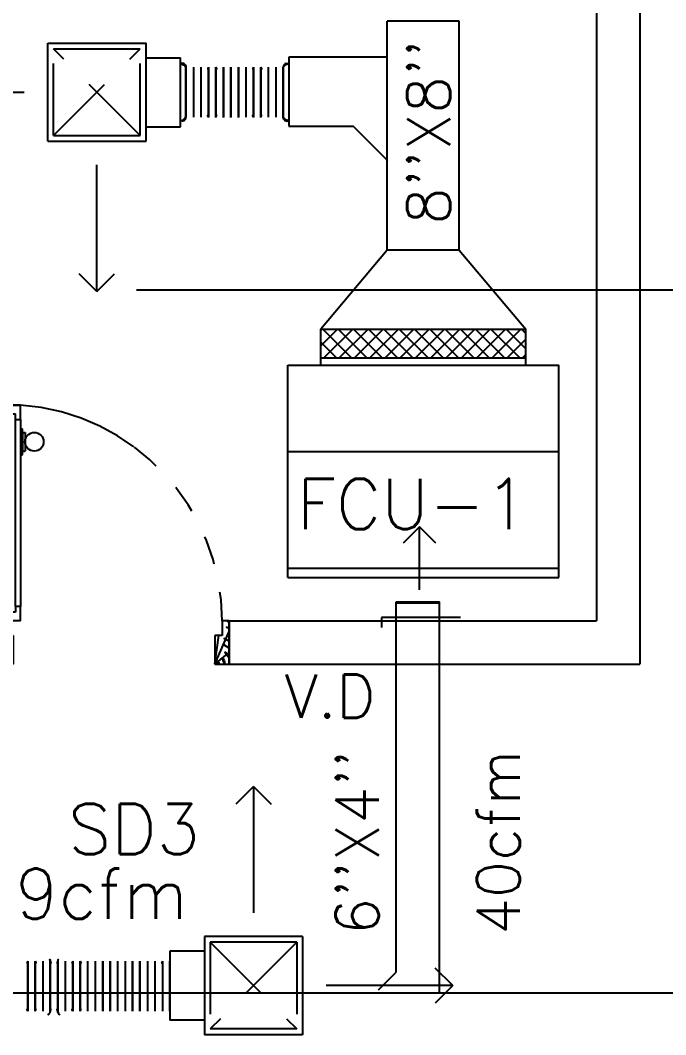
# Model space of a CAD drawing. Extents: x 417866230.2 to 417866327.8, y 43498045.5 to 43498135.4.
# Drawn here: x 417866274.542 to 417866276.782, y 43498067.716 to 43498071.238 of the extents above; entities that cross this region are included whole.
import ezdxf

# ---------------------------------------------------------------- set-up
doc = ezdxf.new("R2010")
doc.units = 0
doc.header["$MEASUREMENT"] = 0
doc.linetypes.add('CENTERX2', pattern=[4, 2.5, -0.5, 0.5, -0.5])
doc.linetypes.add('HIDDEN', pattern=[0.375, 0.25, -0.125])
doc.layers.get('0').update_dxf_attribs({"linetype": 'CONTINUOUS'})
for name, color, linetype in [('AXES', 11, 'CENTERX2'), ('DOOR', 9, 'CONTINUOUS'), ('DUCT', 6, 'CONTINUOUS'), ('FCU', 6, 'CONTINUOUS'), ('M-AC-FLEX', 3, 'CONTINUOUS'), ('M-EGU.', 2, 'CONTINUOUS'), ('SCD', 2, 'CONTINUOUS'), ('WALL', 4, 'CONTINUOUS')]:
    doc.layers.add(name, color=color, linetype=linetype)
doc.styles.add('ROMANS', font='ROMANS.shx', dxfattribs={"width": 0.6})

# ---------------------------------------------------------------- blocks, each defined once
blk = doc.blocks.new('DOOR80')
at = {"layer": 'DOOR', "color": 7, "linetype": 'ByBlock'}
for p, q in [((-150, 800), (0, 800)), ((-150, 800), (-150, 775)), ((0, 800), (-150, 800)), ((-150, 775), (-100, 775)), ((0, 750), (-113.7, 800)), ((-100, 775), (-100, 750)), ((0, 750), (-40.1, 800)), ((0, 750), (0, 800)), ((0, 750), (-100, 763.4)), ((-100, 750), (0, 750)), ((-849.6, 75), (-899.6, 75)), ((-899.6, 75), (-899.6, 25)), ((-899.6, 25), (-899.6, 75)), ((-849.6, 58), (-849.6, 75)), ((-727.2, 82.2), (-817.2, 82.2)), ((-817.2, 75), (-817.2, 82.2)), ((-804.6, 91.2), (-739.8, 91.2)), ((-804.6, 82.2), (-804.6, 91.2)), ((-804.6, 82.2), (-739.8, 82.2)), ((-739.8, 82.2), (-739.8, 91.2)), ((-727.2, 75), (-727.2, 82.2)), ((-150, 75), (-200, 75)), ((-200, 75), (-200, 58)), ((-150, 75), (-150, 25)), ((-849.6, 58), (-869.6, 58)), ((-869.6, 42), (-869.6, 58)), ((-849.6, 42), (-869.6, 42)), ((-849.6, 25), (-849.6, 42)), ((-200, 58), (-180, 58)), ((-180, 42), (-200, 42)), ((-200, 42), (-200, 25)), ((-180, 58), (-180, 42)), ((0, 50), (-113.7, 0)), ((-100, 25), (-100, 50)), ((0, 50), (-100, 36.6)), ((-100, 50), (0, 50)), ((0, 50), (-40.1, 0)), ((0, 50), (0, 0)), ((-849.6, 25), (-899.6, 25)), ((-817.2, 25), (-817.2, 17.8)), ((-727.2, 17.8), (-817.2, 17.8)), ((-804.6, 17.8), (-739.8, 17.8)), ((-804.6, 17.8), (-804.6, 8.8)), ((-804.6, 8.8), (-739.8, 8.8)), ((-739.8, 17.8), (-739.8, 8.8)), ((-727.2, 25), (-727.2, 17.8)), ((-200, 25), (-150, 25)), ((-150, 25), (-100, 25)), ((-150, 0), (-150, 25)), ((0, 0), (-150, 0))]:
    blk.add_line(p, q, dxfattribs=at)
at = {"layer": 'DOOR', "linetype": 'ByBlock'}
for p, q in [((-849.6, 75), (-200, 75)), ((-200, 58), (-849.6, 58)), ((-200, 42), (-849.6, 42)), ((-200, 25), (-849.6, 25))]:
    blk.add_line(p, q, dxfattribs=at)
at = {"layer": 'DOOR', "color": 7, "linetype": 'ByBlock'}
for centre in [(-772.2, 123.5), (-772.2, -23.5)]:
    blk.add_circle(centre, 32.4, dxfattribs=at)
at = {"layer": 'DOOR', "linetype": 'HIDDEN', "ltscale": 0.5}
blk.add_arc((-149.1, 22.7), 752.3, 90.0695, 176.0204, dxfattribs=at)
at = {"layer": 'DOOR', "color": 7, "linetype": 'ByBlock'}
for centre, radius, start, end in [((0, 750), 154.4, 161.1053, 166.2858), ((0, 750), 134.4, 158.1598, 169.28), ((0, 750), 94.4, 148.0182, 180), ((0, 750), 74.4, 137.7764, 180), ((0, 750), 54.4, 113.2074, 180), ((0, 750), 34.4, 90, 180), ((0, 750), 14.4, 90, 180), ((0, 50), 94.4, 180, 211.9818), ((0, 50), 74.4, 180, 222.2236), ((0, 50), 54.4, 180, 246.7926), ((0, 50), 34.4, 180, 270), ((0, 50), 14.4, 180, 270), ((0, 50), 154.4, 193.7142, 198.8947), ((0, 50), 134.4, 190.72, 201.8402), ((0, 50), 114.4, 192.6226, 205.9162)]:
    blk.add_arc(centre, radius, start, end, dxfattribs=at)
blk = doc.blocks.new('*X118')
at = {"color": 0}
for p, q in [((23911.7, -1650.2), (23966, -1595.9)), ((23911.7, -1597.2), (23912.9, -1595.9)), ((23919, -1695.9), (24019, -1595.9)), ((24022.8, -1695.9), (23922.8, -1595.9)), ((23972, -1695.9), (24072, -1595.9)), ((24075.9, -1695.9), (23975.9, -1595.9)), ((24025.1, -1695.9), (24125.1, -1595.9)), ((24128.9, -1695.9), (24028.9, -1595.9)), ((24078.1, -1695.9), (24178.1, -1595.9)), ((24181.9, -1695.9), (24081.9, -1595.9)), ((24131.1, -1695.9), (24231.1, -1595.9)), ((24235, -1695.9), (24135, -1595.9)), ((24184.2, -1695.9), (24284.2, -1595.9)), ((24288, -1695.9), (24188, -1595.9)), ((24237.2, -1695.9), (24337.2, -1595.9)), ((24341, -1695.9), (24241, -1595.9)), ((24290.2, -1695.9), (24390.2, -1595.9)), ((24394.1, -1695.9), (24294.1, -1595.9)), ((24343.3, -1695.9), (24443.3, -1595.9)), ((24447.1, -1695.9), (24347.1, -1595.9)), ((24396.3, -1695.9), (24496.3, -1595.9)), ((24500.1, -1695.9), (24400.1, -1595.9)), ((24449.3, -1695.9), (24549.3, -1595.9)), ((24553.2, -1695.9), (24453.2, -1595.9)), ((24502.4, -1695.9), (24602.4, -1595.9)), ((24606.2, -1695.9), (24506.2, -1595.9)), ((24623.7, -1660.4), (24559.2, -1595.9)), ((24623.7, -1607.4), (24612.3, -1595.9)), ((23969.8, -1695.9), (23911.7, -1637.8)), ((24555.4, -1695.9), (24623.7, -1627.6)), ((24608.4, -1695.9), (24623.7, -1680.7)), ((23916.8, -1695.9), (23911.7, -1690.9))]:
    blk.add_line(p, q, dxfattribs=at)

msp = doc.modelspace()

# ---------------------------------------------------------------- linework, layer by layer
at = {"layer": 'AXES'}
msp.add_line((417866230.9454, 43498070.3021), (417866300.0369, 43498070.3021), dxfattribs=at)
at = {"layer": 'DUCT'}
for p, q in [((417866276.0653, 43498071.2349), (417866275.8153, 43498071.2349)), ((417866275.8153, 43498070.4396), (417866275.8153, 43498071.2349)), ((417866276.0653, 43498070.4396), (417866276.0653, 43498071.2349)), ((417866275.8169, 43498071.1097), (417866275.474, 43498071.1097)), ((417866275.474, 43498071.1097), (417866275.474, 43498070.8697)), ((417866275.474, 43498070.8697), (417866275.6969, 43498070.8697)), ((417866275.8169, 43498070.7497), (417866275.6969, 43498070.8697)), ((417866275.8153, 43498070.4396), (417866275.5843, 43498070.1654)), ((417866276.0653, 43498070.4396), (417866275.8153, 43498070.4396)), ((417866276.0653, 43498070.4396), (417866276.2963, 43498070.1654)), ((417866275.8467, 43498069.2187), (417866275.9967, 43498069.2187)), ((417866275.8467, 43498067.9328), (417866275.8467, 43498069.2187)), ((417866275.8467, 43498069.2152), (417866275.9967, 43498069.2152)), ((417866275.9967, 43498067.8608), (417866275.9967, 43498069.2187)), ((417866276.0696, 43498069.1639), (417866275.795, 43498069.1639)), ((417866275.795, 43498069.1639), (417866275.795, 43498069.1294)), ((417866275.7848, 43498067.871), (417866275.8467, 43498067.9328)), ((417866268.6154, 43498067.8608), (417866279.8969, 43498067.8608))]:
    msp.add_line(p, q, dxfattribs=at)
at = {"layer": 'FCU', "color": 3}
for p, q in [((417866275.5843, 43498070.1654), (417866276.2963, 43498070.1654)), ((417866275.5843, 43498070.0404), (417866275.5843, 43498070.1654)), ((417866276.2963, 43498070.0404), (417866276.2963, 43498070.1654)), ((417866275.5843, 43498070.0654), (417866276.2963, 43498070.0654)), ((417866275.4703, 43498069.3354), (417866276.4103, 43498069.3354))]:
    msp.add_line(p, q, dxfattribs=at)
at = {"layer": 'FCU', "color": 6}
for p, q in [((417866275.4703, 43498070.0404), (417866276.4103, 43498070.0404)), ((417866275.4703, 43498069.3034), (417866275.4703, 43498070.0404)), ((417866276.4103, 43498069.3034), (417866276.4103, 43498070.0404)), ((417866275.4703, 43498069.7404), (417866276.4103, 43498069.7404)), ((417866275.4703, 43498069.3034), (417866276.4103, 43498069.3034))]:
    msp.add_line(p, q, dxfattribs=at)
at = {"layer": 'M-AC-FLEX', "color": 11}
for p, q in [((417866275.1165, 43498071.0752), (417866275.1165, 43498070.9007)), ((417866275.1165, 43498071.0752), (417866275.1165, 43498070.9007)), ((417866275.1165, 43498070.9005), (417866275.1165, 43498071.075)), ((417866275.1165, 43498070.9005), (417866275.1165, 43498071.075)), ((417866275.1426, 43498071.0752), (417866275.1426, 43498070.9007)), ((417866275.1426, 43498071.0752), (417866275.1426, 43498070.9007)), ((417866275.1686, 43498071.0752), (417866275.1686, 43498070.9007)), ((417866275.1686, 43498071.0752), (417866275.1686, 43498070.9007)), ((417866275.1947, 43498071.0752), (417866275.1947, 43498070.9007)), ((417866275.1947, 43498071.0752), (417866275.1947, 43498070.9007)), ((417866275.1947, 43498070.9005), (417866275.1947, 43498071.075)), ((417866275.1947, 43498070.9005), (417866275.1947, 43498071.075)), ((417866275.2203, 43498071.0752), (417866275.2203, 43498070.9007)), ((417866275.2203, 43498071.0752), (417866275.2203, 43498070.9007)), ((417866275.2203, 43498070.9005), (417866275.2203, 43498071.075)), ((417866275.2203, 43498070.9005), (417866275.2203, 43498071.075)), ((417866275.2468, 43498071.0752), (417866275.2468, 43498070.9007)), ((417866275.2469, 43498070.9005), (417866275.2469, 43498071.075)), ((417866275.2725, 43498071.0752), (417866275.2725, 43498070.9007)), ((417866275.2725, 43498071.0752), (417866275.2725, 43498070.9007)), ((417866275.2725, 43498071.0752), (417866275.2725, 43498070.9007)), ((417866275.2725, 43498070.9005), (417866275.2725, 43498071.075)), ((417866275.2985, 43498071.0752), (417866275.2985, 43498070.9007)), ((417866275.2985, 43498071.0752), (417866275.2985, 43498070.9007)), ((417866275.2985, 43498071.0752), (417866275.2985, 43498070.9007)), ((417866275.2985, 43498070.9005), (417866275.2985, 43498071.075)), ((417866275.3246, 43498071.0752), (417866275.3246, 43498070.9007)), ((417866275.3246, 43498071.0752), (417866275.3246, 43498070.9007)), ((417866275.3507, 43498071.0752), (417866275.3507, 43498070.9007)), ((417866275.3507, 43498071.0752), (417866275.3507, 43498070.9007)), ((417866275.3507, 43498070.9005), (417866275.3507, 43498071.075)), ((417866275.3507, 43498070.9005), (417866275.3507, 43498071.075)), ((417866275.3763, 43498071.0752), (417866275.3763, 43498070.9007)), ((417866275.3763, 43498071.0752), (417866275.3763, 43498070.9007)), ((417866275.3763, 43498070.9005), (417866275.3763, 43498071.075)), ((417866275.3763, 43498070.9005), (417866275.3763, 43498071.075)), ((417866275.4024, 43498071.0752), (417866275.4024, 43498070.9007)), ((417866275.4024, 43498071.0752), (417866275.4024, 43498070.9007)), ((417866275.4284, 43498071.0752), (417866275.4284, 43498070.9007)), ((417866275.4284, 43498071.0752), (417866275.4284, 43498070.9007)), ((417866275.4545, 43498071.0752), (417866275.4545, 43498070.9007)), ((417866275.4545, 43498071.0752), (417866275.4545, 43498070.9007)), ((417866275.4545, 43498070.9005), (417866275.4545, 43498071.075)), ((417866275.4545, 43498070.9005), (417866275.4545, 43498071.075)), ((417866274.5678, 43498067.9716), (417866274.5678, 43498067.7971)), ((417866274.5678, 43498067.9716), (417866274.5678, 43498067.7971)), ((417866274.5678, 43498067.7969), (417866274.5678, 43498067.9713)), ((417866274.5678, 43498067.7969), (417866274.5678, 43498067.9713)), ((417866274.5934, 43498067.9716), (417866274.5934, 43498067.7971)), ((417866274.5934, 43498067.9716), (417866274.5934, 43498067.7971)), ((417866274.5934, 43498067.7969), (417866274.5934, 43498067.9713)), ((417866274.5934, 43498067.7969), (417866274.5934, 43498067.9713)), ((417866274.6195, 43498067.9716), (417866274.6195, 43498067.7971)), ((417866274.6195, 43498067.9716), (417866274.6195, 43498067.7971)), ((417866274.6195, 43498067.9716), (417866274.6195, 43498067.7971)), ((417866274.6195, 43498067.9716), (417866274.6195, 43498067.7971)), ((417866274.6455, 43498067.9716), (417866274.6455, 43498067.7971)), ((417866274.6455, 43498067.9716), (417866274.6455, 43498067.7971)), ((417866274.6455, 43498067.9716), (417866274.6455, 43498067.7971)), ((417866274.6455, 43498067.9716), (417866274.6455, 43498067.7971)), ((417866274.6455, 43498067.9716), (417866274.6455, 43498067.7971)), ((417866274.6455, 43498067.9716), (417866274.6455, 43498067.7971)), ((417866274.6455, 43498067.7969), (417866274.6455, 43498067.9713)), ((417866274.6455, 43498067.7969), (417866274.6455, 43498067.9713)), ((417866274.6716, 43498067.9716), (417866274.6716, 43498067.7971)), ((417866274.6716, 43498067.9716), (417866274.6716, 43498067.7971)), ((417866274.6716, 43498067.9716), (417866274.6716, 43498067.7971)), ((417866274.6716, 43498067.9716), (417866274.6716, 43498067.7971)), ((417866274.6716, 43498067.9716), (417866274.6716, 43498067.7971)), ((417866274.6716, 43498067.9716), (417866274.6716, 43498067.7971)), ((417866274.6716, 43498067.7969), (417866274.6716, 43498067.9713)), ((417866274.6716, 43498067.7969), (417866274.6716, 43498067.9713)), ((417866274.6977, 43498067.9716), (417866274.6977, 43498067.7971)), ((417866274.6977, 43498067.9716), (417866274.6977, 43498067.7971)), ((417866274.6977, 43498067.9716), (417866274.6977, 43498067.7971)), ((417866274.6977, 43498067.9716), (417866274.6977, 43498067.7971)), ((417866274.7237, 43498067.9716), (417866274.7237, 43498067.7971)), ((417866274.7237, 43498067.9716), (417866274.7237, 43498067.7971)), ((417866274.7237, 43498067.7969), (417866274.7237, 43498067.9713)), ((417866274.7237, 43498067.7969), (417866274.7237, 43498067.9713)), ((417866274.7494, 43498067.9716), (417866274.7494, 43498067.7971)), ((417866274.7494, 43498067.9716), (417866274.7494, 43498067.7971)), ((417866274.7494, 43498067.7969), (417866274.7494, 43498067.9713)), ((417866274.7494, 43498067.7969), (417866274.7494, 43498067.9713)), ((417866274.7754, 43498067.9716), (417866274.7754, 43498067.7971)), ((417866274.7754, 43498067.9716), (417866274.7754, 43498067.7971)), ((417866274.8015, 43498067.9716), (417866274.8015, 43498067.7971)), ((417866274.8015, 43498067.9716), (417866274.8015, 43498067.7971)), ((417866274.8276, 43498067.9716), (417866274.8276, 43498067.7971)), ((417866274.8276, 43498067.9716), (417866274.8276, 43498067.7971)), ((417866274.8276, 43498067.7969), (417866274.8276, 43498067.9713)), ((417866274.8276, 43498067.7969), (417866274.8276, 43498067.9713)), ((417866274.8532, 43498067.9716), (417866274.8532, 43498067.7971)), ((417866274.8532, 43498067.9716), (417866274.8532, 43498067.7971)), ((417866274.8532, 43498067.7969), (417866274.8532, 43498067.9713)), ((417866274.8532, 43498067.7969), (417866274.8532, 43498067.9713)), ((417866274.8793, 43498067.9716), (417866274.8793, 43498067.7971)), ((417866274.8793, 43498067.9716), (417866274.8793, 43498067.7971)), ((417866274.9053, 43498067.9716), (417866274.9053, 43498067.7971)), ((417866274.9053, 43498067.9716), (417866274.9053, 43498067.7971)), ((417866274.9314, 43498067.9716), (417866274.9314, 43498067.7971)), ((417866274.9314, 43498067.9716), (417866274.9314, 43498067.7971)), ((417866274.9314, 43498067.7969), (417866274.9314, 43498067.9713)), ((417866274.9314, 43498067.7969), (417866274.9314, 43498067.9713)), ((417866274.957, 43498067.9716), (417866274.957, 43498067.7971)), ((417866274.957, 43498067.9716), (417866274.957, 43498067.7971)), ((417866274.957, 43498067.7969), (417866274.957, 43498067.9713)), ((417866274.957, 43498067.7969), (417866274.957, 43498067.9713)), ((417866274.9831, 43498067.9716), (417866274.9831, 43498067.7971)), ((417866274.9831, 43498067.9716), (417866274.9831, 43498067.7971)), ((417866275.0091, 43498067.9716), (417866275.0091, 43498067.7971)), ((417866275.0091, 43498067.9716), (417866275.0091, 43498067.7971)), ((417866275.0352, 43498067.9716), (417866275.0352, 43498067.7971)), ((417866275.0608, 43498067.7969), (417866275.0608, 43498067.9713))]:
    msp.add_line(p, q, dxfattribs=at)
at = {"layer": 'M-AC-FLEX'}
for points in [[(417866275.1165, 43498071.0747, -0.00451), (417866275.1165, 43498071.075, 0.561146), (417866275.098, 43498071.0867, 0.561146)], [(417866275.098, 43498071.0867, -0.561146), (417866275.1165, 43498071.075)], [(417866275.1165, 43498071.0752, 1), (417866275.1426, 43498071.0752, -1), (417866275.1686, 43498071.0752)], [(417866275.1426, 43498071.0752, -1), (417866275.1165, 43498071.0752)], [(417866275.1686, 43498071.0752, 1), (417866275.1426, 43498071.0752)], [(417866275.1426, 43498071.0752, -1), (417866275.1686, 43498071.0752)], [(417866275.1947, 43498071.0752, -1), (417866275.1686, 43498071.0752, 1), (417866275.1426, 43498071.0752)], [(417866275.1686, 43498071.0752, 1), (417866275.1947, 43498071.0752)], [(417866275.1947, 43498071.0752, -0.412332), (417866275.1818, 43498071.0622, -0.412332)], [(417866275.1947, 43498071.0747, 0.00451), (417866275.1947, 43498071.075, -1.018005), (417866275.2203, 43498071.075)], [(417866275.2203, 43498071.0747, -0.00451), (417866275.2203, 43498071.075, 1.018005), (417866275.1947, 43498071.075)], [(417866275.2203, 43498071.0752, 1), (417866275.2464, 43498071.0752, -1), (417866275.2725, 43498071.0752)], [(417866275.2464, 43498071.0752, -1), (417866275.2203, 43498071.0752)], [(417866275.2203, 43498071.0752, 0.412332), (417866275.2333, 43498071.0622, 0.412332)], [(417866275.2464, 43498071.0752, -1), (417866275.2725, 43498071.0752)], [(417866275.2985, 43498071.0752, -1), (417866275.2725, 43498071.0752, 1), (417866275.2464, 43498071.0752)], [(417866275.2725, 43498071.0752, 1), (417866275.2464, 43498071.0752)], [(417866275.2468, 43498071.0747, 0.00451), (417866275.2469, 43498071.075, -1.018005), (417866275.2725, 43498071.075)], [(417866275.2725, 43498071.0752, 1), (417866275.2985, 43498071.0752, -1), (417866275.3246, 43498071.0752)], [(417866275.2985, 43498071.0752, -1), (417866275.2725, 43498071.0752)], [(417866275.2725, 43498071.0752, 1), (417866275.2985, 43498071.0752)], [(417866275.3246, 43498071.0752, 1), (417866275.2985, 43498071.0752)], [(417866275.2985, 43498071.0752, -1), (417866275.3246, 43498071.0752)], [(417866275.3507, 43498071.0752, -1), (417866275.3246, 43498071.0752, 1), (417866275.2985, 43498071.0752)], [(417866275.3242, 43498071.0747, -0.00451), (417866275.3241, 43498071.075, 1.018005), (417866275.2985, 43498071.075)], [(417866275.3246, 43498071.0752, 1), (417866275.3507, 43498071.0752)], [(417866275.3507, 43498071.0752, -0.412332), (417866275.3377, 43498071.0622, -0.412332)], [(417866275.3763, 43498071.0747, -0.00451), (417866275.3763, 43498071.075, 1.018005), (417866275.3507, 43498071.075)], [(417866275.3507, 43498071.0747, 0.00451), (417866275.3507, 43498071.075, -1.018005), (417866275.3763, 43498071.075)], [(417866275.3763, 43498071.0752, 1), (417866275.4024, 43498071.0752, -1), (417866275.4284, 43498071.0752)], [(417866275.3763, 43498071.0752, 0.412332), (417866275.3892, 43498071.0622, 0.412332)], [(417866275.4024, 43498071.0752, -1), (417866275.3763, 43498071.0752)], [(417866275.4024, 43498071.0752, -1), (417866275.4284, 43498071.0752)], [(417866275.4545, 43498071.0752, -1), (417866275.4284, 43498071.0752, 1), (417866275.4024, 43498071.0752)], [(417866275.4284, 43498071.0752, 1), (417866275.4024, 43498071.0752)], [(417866275.4284, 43498071.0752, 1), (417866275.4545, 43498071.0752)], [(417866275.4545, 43498071.0747, 0.00451), (417866275.4545, 43498071.075, -0.592854), (417866275.474, 43498071.0861, -0.592854)], [(417866275.474, 43498071.0861, 0.592854), (417866275.4545, 43498071.075)], [(417866275.1165, 43498070.9007, -0.561064), (417866275.098, 43498070.889, -0.561064)], [(417866275.1165, 43498070.9007, -0.561064), (417866275.098, 43498070.889, -0.561064)], [(417866275.098, 43498070.889, 0.549395), (417866275.1165, 43498070.9003)], [(417866275.098, 43498070.889, 0.549395), (417866275.1165, 43498070.9003)], [(417866275.1165, 43498070.9007, -1), (417866275.1426, 43498070.9007, 1), (417866275.1686, 43498070.9007)], [(417866275.1165, 43498070.9007, 0.00451), (417866275.1165, 43498070.9005, -0.008922), (417866275.1165, 43498070.9)], [(417866275.1165, 43498070.9003, 0.004461), (417866275.1165, 43498070.9005)], [(417866275.1165, 43498070.9005, -0.008922), (417866275.1165, 43498070.9)], [(417866275.1165, 43498070.9003, 0.004461), (417866275.1165, 43498070.9005)], [(417866275.1947, 43498070.9007, 1), (417866275.1686, 43498070.9007, -1), (417866275.1426, 43498070.9007)], [(417866275.1947, 43498070.9007, 0.412332), (417866275.1818, 43498070.9138, 0.412332)], [(417866275.1947, 43498070.9007, 0.999838), (417866275.2203, 43498070.9003)], [(417866275.2203, 43498070.9007, -0.999838), (417866275.1947, 43498070.9003)], [(417866275.1947, 43498070.9007, -0.00451), (417866275.1947, 43498070.9005, 0.008922), (417866275.1947, 43498070.9)], [(417866275.2203, 43498070.9007, -0.999838), (417866275.1947, 43498070.9003)], [(417866275.1947, 43498070.9007, 0.999838), (417866275.2203, 43498070.9003)], [(417866275.1947, 43498070.9003, -0.004461), (417866275.1947, 43498070.9005)], [(417866275.1947, 43498070.9005, 0.008922), (417866275.1947, 43498070.9)], [(417866275.1947, 43498070.9003, -0.004461), (417866275.1947, 43498070.9005)], [(417866275.2203, 43498070.9007, -1), (417866275.2464, 43498070.9007, 1), (417866275.2725, 43498070.9007)], [(417866275.2203, 43498070.9007, -0.412332), (417866275.2333, 43498070.9138, -0.412332)], [(417866275.2203, 43498070.9007, 0.00451), (417866275.2203, 43498070.9005, -0.008922), (417866275.2203, 43498070.9)], [(417866275.2203, 43498070.9003, 0.004461), (417866275.2203, 43498070.9005)], [(417866275.2203, 43498070.9003, 0.004461), (417866275.2203, 43498070.9005)], [(417866275.2203, 43498070.9005, -0.008922), (417866275.2203, 43498070.9)], [(417866275.2985, 43498070.9007, 1), (417866275.2725, 43498070.9007, -1), (417866275.2464, 43498070.9007)], [(417866275.2468, 43498070.9007, 0.999838), (417866275.2725, 43498070.9003)], [(417866275.2725, 43498070.9007, -0.999838), (417866275.2468, 43498070.9003)], [(417866275.2468, 43498070.9003, -0.004461), (417866275.2469, 43498070.9005)], [(417866275.2469, 43498070.9005, 0.008922), (417866275.2469, 43498070.9)], [(417866275.2725, 43498070.9007, -1), (417866275.2985, 43498070.9007, 1), (417866275.3246, 43498070.9007)], [(417866275.2725, 43498070.9007, 0.00451), (417866275.2725, 43498070.9005, -0.008922), (417866275.2725, 43498070.9)], [(417866275.2725, 43498070.9003, 0.004461), (417866275.2725, 43498070.9005)], [(417866275.3507, 43498070.9007, 1), (417866275.3246, 43498070.9007, -1), (417866275.2985, 43498070.9007)], [(417866275.2985, 43498070.9007, -0.00451), (417866275.2985, 43498070.9005, 0.008922), (417866275.2985, 43498070.9)], [(417866275.3242, 43498070.9007, -0.999838), (417866275.2985, 43498070.9003)], [(417866275.2985, 43498070.9007, 0.999838), (417866275.3242, 43498070.9003)], [(417866275.2985, 43498070.9003, -0.004461), (417866275.2985, 43498070.9005)], [(417866275.3242, 43498070.9003, 0.004461), (417866275.3241, 43498070.9005)], [(417866275.3241, 43498070.9005, -0.008922), (417866275.3241, 43498070.9)], [(417866275.3507, 43498070.9007, 0.412332), (417866275.3377, 43498070.9138, 0.412332)], [(417866275.3507, 43498070.9007, -0.00451), (417866275.3507, 43498070.9005, 0.008922), (417866275.3507, 43498070.9)], [(417866275.3763, 43498070.9007, -0.999838), (417866275.3507, 43498070.9003)], [(417866275.3507, 43498070.9007, 0.999838), (417866275.3763, 43498070.9003)], [(417866275.3507, 43498070.9007, 0.999838), (417866275.3763, 43498070.9003)], [(417866275.3763, 43498070.9007, -0.999838), (417866275.3507, 43498070.9003)], [(417866275.3507, 43498070.9003, -0.004461), (417866275.3507, 43498070.9005)], [(417866275.3507, 43498070.9003, -0.004461), (417866275.3507, 43498070.9005)], [(417866275.3507, 43498070.9005, 0.008922), (417866275.3507, 43498070.9)], [(417866275.3763, 43498070.9007, -0.412332), (417866275.3892, 43498070.9138, -0.412332)], [(417866275.3763, 43498070.9007, -1), (417866275.4024, 43498070.9007, 1), (417866275.4284, 43498070.9007)], [(417866275.3763, 43498070.9007, 0.00451), (417866275.3763, 43498070.9005, -0.008922), (417866275.3763, 43498070.9)], [(417866275.3763, 43498070.9003, 0.004461), (417866275.3763, 43498070.9005)], [(417866275.3763, 43498070.9005, -0.008922), (417866275.3763, 43498070.9)], [(417866275.3763, 43498070.9003, 0.004461), (417866275.3763, 43498070.9005)], [(417866275.4545, 43498070.9007, 1), (417866275.4284, 43498070.9007, -1), (417866275.4024, 43498070.9007)], [(417866275.4545, 43498070.9007, 0.592762), (417866275.474, 43498070.8896, 0.592762)], [(417866275.4545, 43498070.9007, -0.00451), (417866275.4545, 43498070.9005, 0.008922), (417866275.4545, 43498070.9)], [(417866275.4545, 43498070.9007, 0.592762), (417866275.474, 43498070.8896, 0.592762)], [(417866275.4545, 43498070.9003, -0.004461), (417866275.4545, 43498070.9005)], [(417866275.4545, 43498070.9005, 0.008922), (417866275.4545, 43498070.9)], [(417866275.4545, 43498070.9003, -0.004461), (417866275.4545, 43498070.9005)], [(417866275.474, 43498070.8896, -0.580772), (417866275.4545, 43498070.9003)], [(417866275.474, 43498070.8896, -0.580772), (417866275.4545, 43498070.9003)], [(417866275.4801, 43498070.9007, 0.00451), (417866275.4801, 43498070.9005, -0.008922), (417866275.4801, 43498070.9)], [(417866275.4801, 43498070.9003, 0.004461), (417866275.4801, 43498070.9005)], [(417866275.4801, 43498070.9003, 0.004461), (417866275.4801, 43498070.9005)], [(417866275.4801, 43498070.9005, -0.008922), (417866275.4801, 43498070.9)], [(417866274.4896, 43498067.9716, 1), (417866274.5156, 43498067.9716, -1), (417866274.5417, 43498067.9716)], [(417866274.5417, 43498067.9716, 1), (417866274.5156, 43498067.9716)], [(417866274.5156, 43498067.9716, -1), (417866274.5417, 43498067.9716)], [(417866274.5678, 43498067.9716, -1), (417866274.5417, 43498067.9716, 1), (417866274.5156, 43498067.9716)], [(417866274.5417, 43498067.9716, 1), (417866274.5678, 43498067.9716)], [(417866274.5678, 43498067.9716, -0.412332), (417866274.5548, 43498067.9585, -0.412332)], [(417866274.5678, 43498067.9711, 0.00451), (417866274.5678, 43498067.9713, -1.018005), (417866274.5934, 43498067.9713)], [(417866274.5934, 43498067.9711, -0.00451), (417866274.5934, 43498067.9713, 1.018005), (417866274.5678, 43498067.9713)], [(417866274.5934, 43498067.9716, 1), (417866274.6195, 43498067.9716, -1), (417866274.6455, 43498067.9716)], [(417866274.6195, 43498067.9716, -1), (417866274.5934, 43498067.9716)], [(417866274.5934, 43498067.9716, 0.412332), (417866274.6063, 43498067.9585, 0.412332)], [(417866274.6195, 43498067.9716, -1), (417866274.6455, 43498067.9716)], [(417866274.6455, 43498067.9716, 1), (417866274.6195, 43498067.9716)], [(417866274.6455, 43498067.9716, 1), (417866274.6195, 43498067.9716)], [(417866274.6195, 43498067.9716, -1), (417866274.6455, 43498067.9716)], [(417866274.6716, 43498067.9716, -1), (417866274.6455, 43498067.9716, 1), (417866274.6195, 43498067.9716)], [(417866274.6455, 43498067.9711, -0.00451), (417866274.6455, 43498067.9713, 0.308277), (417866274.6376, 43498067.9834, 0.308277)], [(417866274.6455, 43498067.9716, 1), (417866274.6716, 43498067.9716, -1), (417866274.6977, 43498067.9716)], [(417866274.6455, 43498067.9716, 1), (417866274.6716, 43498067.9716)], [(417866274.6716, 43498067.9716, -1), (417866274.6455, 43498067.9716)], [(417866274.6455, 43498067.9716, 0.412332), (417866274.6585, 43498067.9585, 0.412332)], [(417866274.6716, 43498067.9716, -0.412332), (417866274.6587, 43498067.9585, -0.412332)], [(417866274.6977, 43498067.9716, 1), (417866274.6716, 43498067.9716)], [(417866274.6716, 43498067.9716, -1), (417866274.6977, 43498067.9716)], [(417866274.7237, 43498067.9716, -1), (417866274.6977, 43498067.9716, 1), (417866274.6716, 43498067.9716)], [(417866274.6716, 43498067.9716, -1), (417866274.6977, 43498067.9716)], [(417866274.6977, 43498067.9716, 1), (417866274.6716, 43498067.9716)], [(417866274.6716, 43498067.9711, 0.00451), (417866274.6716, 43498067.9713, -0.308277), (417866274.6795, 43498067.9834, -0.308277)], [(417866274.6977, 43498067.9716, 1), (417866274.7237, 43498067.9716)], [(417866274.7237, 43498067.9716, -0.412332), (417866274.7108, 43498067.9585, -0.412332)], [(417866274.7494, 43498067.9711, -0.00451), (417866274.7494, 43498067.9713, 1.018005), (417866274.7237, 43498067.9713)], [(417866274.7237, 43498067.9711, 0.00451), (417866274.7237, 43498067.9713, -1.018005), (417866274.7494, 43498067.9713)], [(417866274.7494, 43498067.9716, 1), (417866274.7754, 43498067.9716, -1), (417866274.8015, 43498067.9716)], [(417866274.7494, 43498067.9716, 0.412332), (417866274.7623, 43498067.9585, 0.412332)], [(417866274.7754, 43498067.9716, -1), (417866274.7494, 43498067.9716)], [(417866274.7754, 43498067.9716, -1), (417866274.8015, 43498067.9716)], [(417866274.8276, 43498067.9716, -1), (417866274.8015, 43498067.9716, 1), (417866274.7754, 43498067.9716)], [(417866274.8015, 43498067.9716, 1), (417866274.7754, 43498067.9716)], [(417866274.8015, 43498067.9716, 1), (417866274.8276, 43498067.9716)], [(417866274.8532, 43498067.9711, -0.00451), (417866274.8532, 43498067.9713, 1.018005), (417866274.8276, 43498067.9713)], [(417866274.8276, 43498067.9711, 0.00451), (417866274.8276, 43498067.9713, -1.018005), (417866274.8532, 43498067.9713)], [(417866274.8793, 43498067.9716, -1), (417866274.8532, 43498067.9716)], [(417866274.9053, 43498067.9716, 1), (417866274.8793, 43498067.9716)], [(417866274.8793, 43498067.9716, -1), (417866274.9053, 43498067.9716)], [(417866274.9053, 43498067.9716, 1), (417866274.9314, 43498067.9716)], [(417866274.9314, 43498067.9711, 0.00451), (417866274.9314, 43498067.9713, -1.018005), (417866274.957, 43498067.9713)], [(417866274.957, 43498067.9711, -0.00451), (417866274.957, 43498067.9713, 1.018005), (417866274.9314, 43498067.9713)], [(417866274.957, 43498067.9716, 1), (417866274.9831, 43498067.9716, -1), (417866275.0091, 43498067.9716)], [(417866274.9831, 43498067.9716, -1), (417866274.957, 43498067.9716)], [(417866275.0091, 43498067.9716, 1), (417866274.9831, 43498067.9716)], [(417866274.9831, 43498067.9716, -1), (417866275.0091, 43498067.9716)], [(417866275.0352, 43498067.9716, -1), (417866275.0091, 43498067.9716, 1), (417866274.9831, 43498067.9716)], [(417866275.0091, 43498067.9716, 1), (417866275.0352, 43498067.9716)], [(417866275.0352, 43498067.9716, -0.412332), (417866275.0223, 43498067.9585, -0.412332)], [(417866275.0608, 43498067.9711, -0.00451), (417866275.0608, 43498067.9713, 1.018005), (417866275.0352, 43498067.9713)], [(417866274.4896, 43498067.7971, -1), (417866274.5156, 43498067.7971, 1), (417866274.5417, 43498067.7971)], [(417866274.5678, 43498067.7971, 1), (417866274.5417, 43498067.7971, -1), (417866274.5156, 43498067.7971)], [(417866274.5678, 43498067.7971, 0.412332), (417866274.5548, 43498067.8102, 0.412332)], [(417866274.5678, 43498067.7971, 0.999838), (417866274.5934, 43498067.7967)], [(417866274.5934, 43498067.7971, -0.999838), (417866274.5678, 43498067.7967)], [(417866274.5678, 43498067.7971, -0.00451), (417866274.5678, 43498067.7969, 0.008922), (417866274.5678, 43498067.7964)], [(417866274.5934, 43498067.7971, -0.999838), (417866274.5678, 43498067.7967)], [(417866274.5678, 43498067.7971, 0.999838), (417866274.5934, 43498067.7967)], [(417866274.5678, 43498067.7967, -0.004461), (417866274.5678, 43498067.7969)], [(417866274.5678, 43498067.7969, 0.008922), (417866274.5678, 43498067.7964)], [(417866274.5678, 43498067.7967, -0.004461), (417866274.5678, 43498067.7969)], [(417866274.5934, 43498067.7971, -1), (417866274.6195, 43498067.7971, 1), (417866274.6455, 43498067.7971)], [(417866274.5934, 43498067.7971, -0.412332), (417866274.6063, 43498067.8102, -0.412332)], [(417866274.5934, 43498067.7971, 0.00451), (417866274.5934, 43498067.7969, -0.008922), (417866274.5934, 43498067.7964)], [(417866274.5934, 43498067.7967, 0.004461), (417866274.5934, 43498067.7969)], [(417866274.5934, 43498067.7967, 0.004461), (417866274.5934, 43498067.7969)], [(417866274.5934, 43498067.7969, -0.008922), (417866274.5934, 43498067.7964)], [(417866274.6716, 43498067.7971, 1), (417866274.6455, 43498067.7971, -1), (417866274.6195, 43498067.7971)], [(417866274.6455, 43498067.7971, -0.308249), (417866274.6376, 43498067.7851, -0.308249)], [(417866274.6455, 43498067.7971, -0.308249), (417866274.6376, 43498067.7851, -0.308249)], [(417866274.6376, 43498067.7851, 0.29851), (417866274.6455, 43498067.7967)], [(417866274.6455, 43498067.7971, -1), (417866274.6716, 43498067.7971, 1), (417866274.6977, 43498067.7971)], [(417866274.6455, 43498067.7971, -0.412332), (417866274.6585, 43498067.8102, -0.412332)], [(417866274.6455, 43498067.7971, 0.00451), (417866274.6455, 43498067.7969, -0.008922), (417866274.6455, 43498067.7964)], [(417866274.6455, 43498067.7967, 0.004461), (417866274.6455, 43498067.7969)], [(417866274.6455, 43498067.7967, 0.004461), (417866274.6455, 43498067.7969)], [(417866274.6455, 43498067.7969, -0.008922), (417866274.6455, 43498067.7964)], [(417866274.6716, 43498067.7971, 0.412332), (417866274.6587, 43498067.8102, 0.412332)], [(417866274.7237, 43498067.7971, 1), (417866274.6977, 43498067.7971, -1), (417866274.6716, 43498067.7971)], [(417866274.6716, 43498067.7971, -0.00451), (417866274.6716, 43498067.7969, 0.008922), (417866274.6716, 43498067.7964)], [(417866274.6716, 43498067.7971, 0.308249), (417866274.6795, 43498067.7851, 0.308249)], [(417866274.6716, 43498067.7971, 0.308249), (417866274.6795, 43498067.7851, 0.308249)], [(417866274.6716, 43498067.7967, -0.004461), (417866274.6716, 43498067.7969)], [(417866274.6716, 43498067.7967, -0.004461), (417866274.6716, 43498067.7969)], [(417866274.6716, 43498067.7969, 0.008922), (417866274.6716, 43498067.7964)], [(417866274.6795, 43498067.7851, -0.29851), (417866274.6716, 43498067.7967)], [(417866274.7237, 43498067.7971, 0.412332), (417866274.7108, 43498067.8102, 0.412332)], [(417866274.7237, 43498067.7971, -0.00451), (417866274.7237, 43498067.7969, 0.008922), (417866274.7237, 43498067.7964)], [(417866274.7494, 43498067.7971, -0.999838), (417866274.7237, 43498067.7967)], [(417866274.7237, 43498067.7971, 0.999838), (417866274.7494, 43498067.7967)], [(417866274.7237, 43498067.7971, 0.999838), (417866274.7494, 43498067.7967)], [(417866274.7494, 43498067.7971, -0.999838), (417866274.7237, 43498067.7967)], [(417866274.7237, 43498067.7967, -0.004461), (417866274.7237, 43498067.7969)], [(417866274.7237, 43498067.7967, -0.004461), (417866274.7237, 43498067.7969)], [(417866274.7237, 43498067.7969, 0.008922), (417866274.7237, 43498067.7964)], [(417866274.7494, 43498067.7971, -0.412332), (417866274.7623, 43498067.8102, -0.412332)], [(417866274.7494, 43498067.7971, -1), (417866274.7754, 43498067.7971, 1), (417866274.8015, 43498067.7971)], [(417866274.7494, 43498067.7971, 0.00451), (417866274.7494, 43498067.7969, -0.008922), (417866274.7494, 43498067.7964)], [(417866274.7494, 43498067.7967, 0.004461), (417866274.7494, 43498067.7969)], [(417866274.7494, 43498067.7969, -0.008922), (417866274.7494, 43498067.7964)], [(417866274.7494, 43498067.7967, 0.004461), (417866274.7494, 43498067.7969)], [(417866274.8276, 43498067.7971, 1), (417866274.8015, 43498067.7971, -1), (417866274.7754, 43498067.7971)], [(417866274.8276, 43498067.7971, -0.00451), (417866274.8276, 43498067.7969, 0.008922), (417866274.8276, 43498067.7964)], [(417866274.8532, 43498067.7971, -0.999838), (417866274.8276, 43498067.7967)], [(417866274.8276, 43498067.7971, 0.999838), (417866274.8532, 43498067.7967)], [(417866274.8276, 43498067.7971, 0.999838), (417866274.8532, 43498067.7967)], [(417866274.8532, 43498067.7971, -0.999838), (417866274.8276, 43498067.7967)], [(417866274.8276, 43498067.7967, -0.004461), (417866274.8276, 43498067.7969)], [(417866274.8276, 43498067.7967, -0.004461), (417866274.8276, 43498067.7969)], [(417866274.8276, 43498067.7969, 0.008922), (417866274.8276, 43498067.7964)], [(417866274.8532, 43498067.7971, -1), (417866274.8793, 43498067.7971, 1), (417866274.9053, 43498067.7971)], [(417866274.8532, 43498067.7971, 0.00451), (417866274.8532, 43498067.7969, -0.008922), (417866274.8532, 43498067.7964)], [(417866274.8532, 43498067.7967, 0.004461), (417866274.8532, 43498067.7969)], [(417866274.8532, 43498067.7969, -0.008922), (417866274.8532, 43498067.7964)], [(417866274.8532, 43498067.7967, 0.004461), (417866274.8532, 43498067.7969)], [(417866274.9314, 43498067.7971, 1), (417866274.9053, 43498067.7971, -1), (417866274.8793, 43498067.7971)], [(417866274.9314, 43498067.7971, 0.999838), (417866274.957, 43498067.7967)], [(417866274.957, 43498067.7971, -0.999838), (417866274.9314, 43498067.7967)], [(417866274.9314, 43498067.7971, -0.00451), (417866274.9314, 43498067.7969, 0.008922), (417866274.9314, 43498067.7964)], [(417866274.957, 43498067.7971, -0.999838), (417866274.9314, 43498067.7967)], [(417866274.9314, 43498067.7971, 0.999838), (417866274.957, 43498067.7967)], [(417866274.9314, 43498067.7967, -0.004461), (417866274.9314, 43498067.7969)], [(417866274.9314, 43498067.7969, 0.008922), (417866274.9314, 43498067.7964)], [(417866274.9314, 43498067.7967, -0.004461), (417866274.9314, 43498067.7969)], [(417866274.957, 43498067.7971, -1), (417866274.9831, 43498067.7971, 1), (417866275.0091, 43498067.7971)], [(417866274.957, 43498067.7971, 0.00451), (417866274.957, 43498067.7969, -0.008922), (417866274.957, 43498067.7964)], [(417866274.957, 43498067.7967, 0.004461), (417866274.957, 43498067.7969)], [(417866274.957, 43498067.7967, 0.004461), (417866274.957, 43498067.7969)], [(417866274.957, 43498067.7969, -0.008922), (417866274.957, 43498067.7964)], [(417866275.0352, 43498067.7971, 1), (417866275.0091, 43498067.7971, -1), (417866274.9831, 43498067.7971)], [(417866275.0352, 43498067.7971, 0.999838), (417866275.0608, 43498067.7967)]]:
    msp.add_lwpolyline(points, format="xyb", dxfattribs=at)
at = {"layer": 'M-EGU.'}
for p, q in [((417866274.6372, 43498071.1581), (417866274.978, 43498071.1581)), ((417866274.6372, 43498070.8173), (417866274.6372, 43498071.1581)), ((417866274.978, 43498070.8173), (417866274.978, 43498071.1581)), ((417866274.978, 43498071.1077), (417866275.098, 43498071.1077)), ((417866275.098, 43498070.8677), (417866275.098, 43498071.1077)), ((417866274.1164, 43498070.9877), (417866274.5553, 43498070.9877)), ((417866274.978, 43498070.8677), (417866275.098, 43498070.8677)), ((417866274.6372, 43498070.8173), (417866274.978, 43498070.8173)), ((417866274.8076, 43498070.2965), (417866274.8076, 43498070.7353)), ((417866274.8076, 43498070.2965), (417866274.7465, 43498070.3576)), ((417866274.8076, 43498070.2965), (417866274.8687, 43498070.3576)), ((417866275.9268, 43498069.4785), (417866275.8702, 43498069.4219)), ((417866275.9268, 43498069.2607), (417866275.9268, 43498069.4785)), ((417866275.9834, 43498069.4219), (417866275.9268, 43498069.4785)), ((417866275.3512, 43498068.5773), (417866275.2901, 43498068.5162)), ((417866275.3512, 43498068.5773), (417866275.4123, 43498068.5162)), ((417866275.3512, 43498068.5773), (417866275.3512, 43498068.1385)), ((417866275.5216, 43498068.0565), (417866275.1808, 43498068.0565)), ((417866275.1808, 43498068.0565), (417866275.1808, 43498067.7157)), ((417866275.5216, 43498068.0565), (417866275.5216, 43498067.7157)), ((417866275.0608, 43498068.0061), (417866275.0608, 43498067.7661)), ((417866275.1808, 43498068.0061), (417866275.0608, 43498068.0061)), ((417866276.0424, 43498067.8861), (417866275.9813, 43498067.9472)), ((417866276.0424, 43498067.8861), (417866275.6036, 43498067.8861)), ((417866276.0424, 43498067.8861), (417866275.9813, 43498067.825)), ((417866275.1808, 43498067.7661), (417866275.0608, 43498067.7661)), ((417866275.5216, 43498067.7157), (417866275.1808, 43498067.7157))]:
    msp.add_line(p, q, dxfattribs=at)
at = {"layer": 'M-EGU.', "linetype": 'HIDDEN'}
for p, q in [((417866274.6572, 43498070.8373), (417866274.958, 43498071.1381)), ((417866274.958, 43498070.8373), (417866274.6572, 43498071.1381)), ((417866274.6572, 43498071.1381), (417866274.958, 43498071.1381)), ((417866274.6572, 43498070.8373), (417866274.6572, 43498071.1381)), ((417866274.958, 43498070.8373), (417866274.958, 43498071.1381)), ((417866274.6572, 43498070.8373), (417866274.958, 43498070.8373)), ((417866275.5016, 43498068.0365), (417866275.2008, 43498067.7357)), ((417866275.2008, 43498068.0365), (417866275.5016, 43498067.7357)), ((417866275.5016, 43498068.0365), (417866275.2008, 43498068.0365)), ((417866275.2008, 43498068.0365), (417866275.2008, 43498067.7357)), ((417866275.5016, 43498068.0365), (417866275.5016, 43498067.7357)), ((417866275.5016, 43498067.7357), (417866275.2008, 43498067.7357))]:
    msp.add_line(p, q, dxfattribs=at)
at = {"layer": 'WALL'}
for p, q in [((417866276.6919, 43498072.9771), (417866276.6919, 43498069.0021)), ((417866276.5419, 43498072.8271), (417866276.5419, 43498069.1521)), ((417866275.2669, 43498069.1521), (417866276.5419, 43498069.1521)), ((417866275.2669, 43498069.1521), (417866275.2669, 43498069.0021)), ((417866275.2669, 43498069.0021), (417866276.6919, 43498069.0021))]:
    msp.add_line(p, q, dxfattribs=at)

# ---------------------------------------------------------------- block references
at = {"layer": 'DOOR', "xscale": 0.0009999999892897904, "yscale": 0.0009999999892897904, "zscale": 0.001, "rotation": 270}
msp.add_blockref('DOOR80', (417866274.4669, 43498069.0021), dxfattribs=at)
at = {"layer": 'FCU', "color": 11, "extrusion": (0, 0, -1), "xscale": 0.001, "yscale": 0.001, "zscale": -0.001, "rotation": 180}
msp.add_blockref('*X118', (-417866251.6726, 43498068.4695), dxfattribs=at)

# ---------------------------------------------------------------- texts
at = {"layer": 'SCD', "style": 'ROMANS'}
for s, p in [("8''X8''", (417866276.034, 43498070.5286)), ("6''X4''", (417866275.7862, 43498068.0618)), ('40cfm', (417866276.2757, 43498068.0618))]:
    msp.add_text(s, height=0.15, rotation=90, dxfattribs=at).set_placement(p)
for s, height, p in [('FCU-1', 0.175, (417866275.5021, 43498069.471)), ('V.D', 0.15, (417866275.4589, 43498068.8161)), ('SD3', 0.175, (417866274.7076, 43498068.3422)), ('249cfm', 0.175, (417866274.2243, 43498068.1179))]:
    msp.add_text(s, height=height, dxfattribs=at).set_placement(p)

doc.saveas('drawing.dxf')
